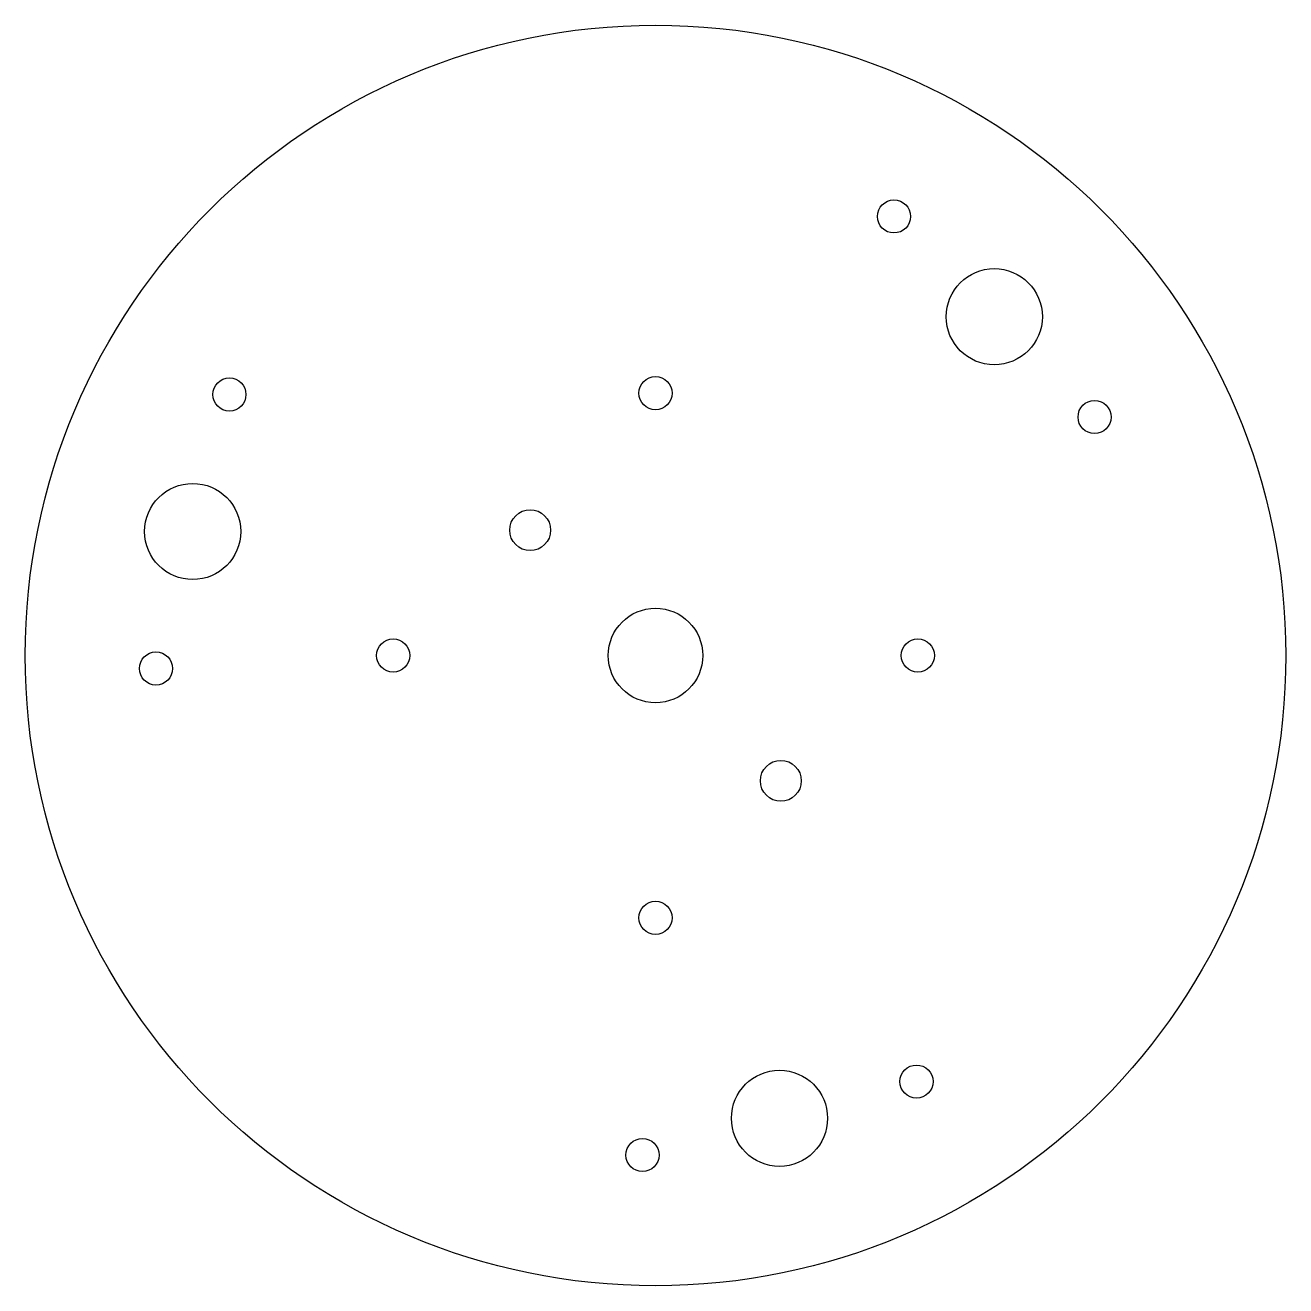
# Model space of a CAD drawing. Extents: x -80 to 80, y -80 to 80.
import ezdxf

# ---------------------------------------------------------------- set-up
doc = ezdxf.new("R2010")
doc.units = 0
doc.layers.get('0').update_dxf_attribs({"linetype": 'continuous'})

# ---------------------------------------------------------------- blocks, each defined once
blk = doc.blocks.new('POCKET002')
at = {"color": 0}
for centre, radius in [((0, 0), 80), ((30.27, 55.73), 2.1), ((43, 43), 6.1), ((-54.08, 33.13), 2.1), ((0, 33.3), 2.1), ((55.73, 30.27), 2.1), ((-58.74, 15.74), 6.1), ((-15.91, 15.91), 2.6), ((0, 0), 6), ((-33.3, 0), 2.1), ((33.3, 0), 2.1), ((-63.4, -1.65), 2.1), ((15.91, -15.91), 2.6), ((0, -33.3), 2.1), ((15.74, -58.74), 6.1), ((33.13, -54.08), 2.1), ((-1.65, -63.4), 2.1)]:
    blk.add_circle(centre, radius, dxfattribs=at)

msp = doc.modelspace()

# ---------------------------------------------------------------- block references
at = {"color": 0}
msp.add_blockref('POCKET002', (0, 0), dxfattribs=at)

doc.saveas('drawing.dxf')
